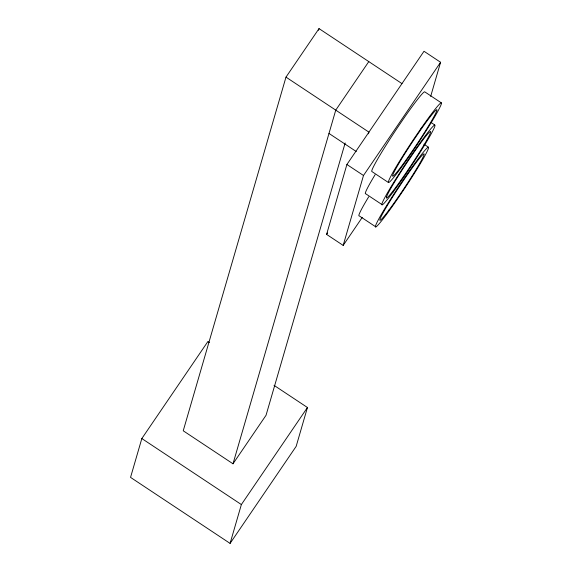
<?xml version="1.0" encoding="UTF-8"?>
<svg xmlns="http://www.w3.org/2000/svg" width="572" height="572" viewBox="0 0 572 572"><rect width="100%" height="100%" fill="white"/><g stroke="black" fill="none" stroke-linecap="round" stroke-linejoin="round"><path stroke-width="0.86" d="M209.402 342.478L207.915 341.491L141.835 438.545L130.545 477.384L230.087 543.4L296.167 446.353L307.45 407.507L274.024 385.342M401.973 83.612L319.026 28.6L285.986 77.127L183.233 430.787L233.004 463.792L266.044 415.272L345.159 142.957M318.525 30.316L319.026 28.6M233.004 463.792L335.75 110.131L368.79 61.612M230.087 543.4L241.37 504.561L307.45 407.507M362.205 217.467L343.179 245.402L326.591 234.398L346.904 164.493L424.002 51.266L440.59 62.269L430.68 96.368M368.447 133.805L368.933 132.139L285.986 77.127M343.179 245.402L363.492 175.49L440.59 62.269M326.591 234.398L327.592 232.933M441.455 102.939L424.86 91.935A47.869 2.953 -56.4 0 0 404.075 117.939L397.161 128.107A47.869 2.953 -56.4 0 0 371.771 171.457L388.359 182.461M431.102 122.537L434.706 124.932M423.945 144.194L428.278 147.068M328.979 133.44L356.263 151.53M346.904 164.493L363.492 175.49M382.239 204.747L365.651 193.744A47.869 2.953 -56.4 0 1 375.11 174.696M375.811 226.884L359.223 215.887A47.869 2.953 -56.4 0 1 368.675 196.832M141.835 438.545L241.37 504.561M386.622 196.668L386.443 198.091A39.89 2.46 -56.4 0 0 419.784 151.802A39.89 2.46 -56.4 0 0 420.942 142.607A39.89 2.46 -56.4 0 0 386.622 196.668M419.383 131.746L413.613 140.24A39.89 2.46 -56.4 0 0 395.381 173.917A39.89 2.46 -56.4 0 0 432.632 118.997A39.89 2.46 -56.4 0 0 419.383 131.746M420.663 128.943L413.749 139.11A47.869 2.953 -56.4 0 0 388.438 181.653A47.869 2.953 -56.4 0 0 409.152 156.463L416.058 146.289A47.869 2.953 -56.4 0 0 441.377 103.746A47.869 2.953 -56.4 0 0 420.663 128.943M392.914 192.321A47.869 2.953 -56.4 0 0 434.906 126.019A47.869 2.953 -56.4 0 0 397.604 176.176A47.869 2.953 -56.4 0 0 392.914 192.321M386.479 214.457A47.869 2.953 -56.4 0 0 428.478 148.155A47.869 2.953 -56.4 0 0 391.169 198.312A47.869 2.953 -56.4 0 0 386.479 214.457M389.074 209.881A39.89 2.46 -56.4 0 0 424.074 154.626A39.89 2.46 -56.4 0 0 392.985 196.425A39.89 2.46 -56.4 0 0 389.074 209.881"/></g></svg>
